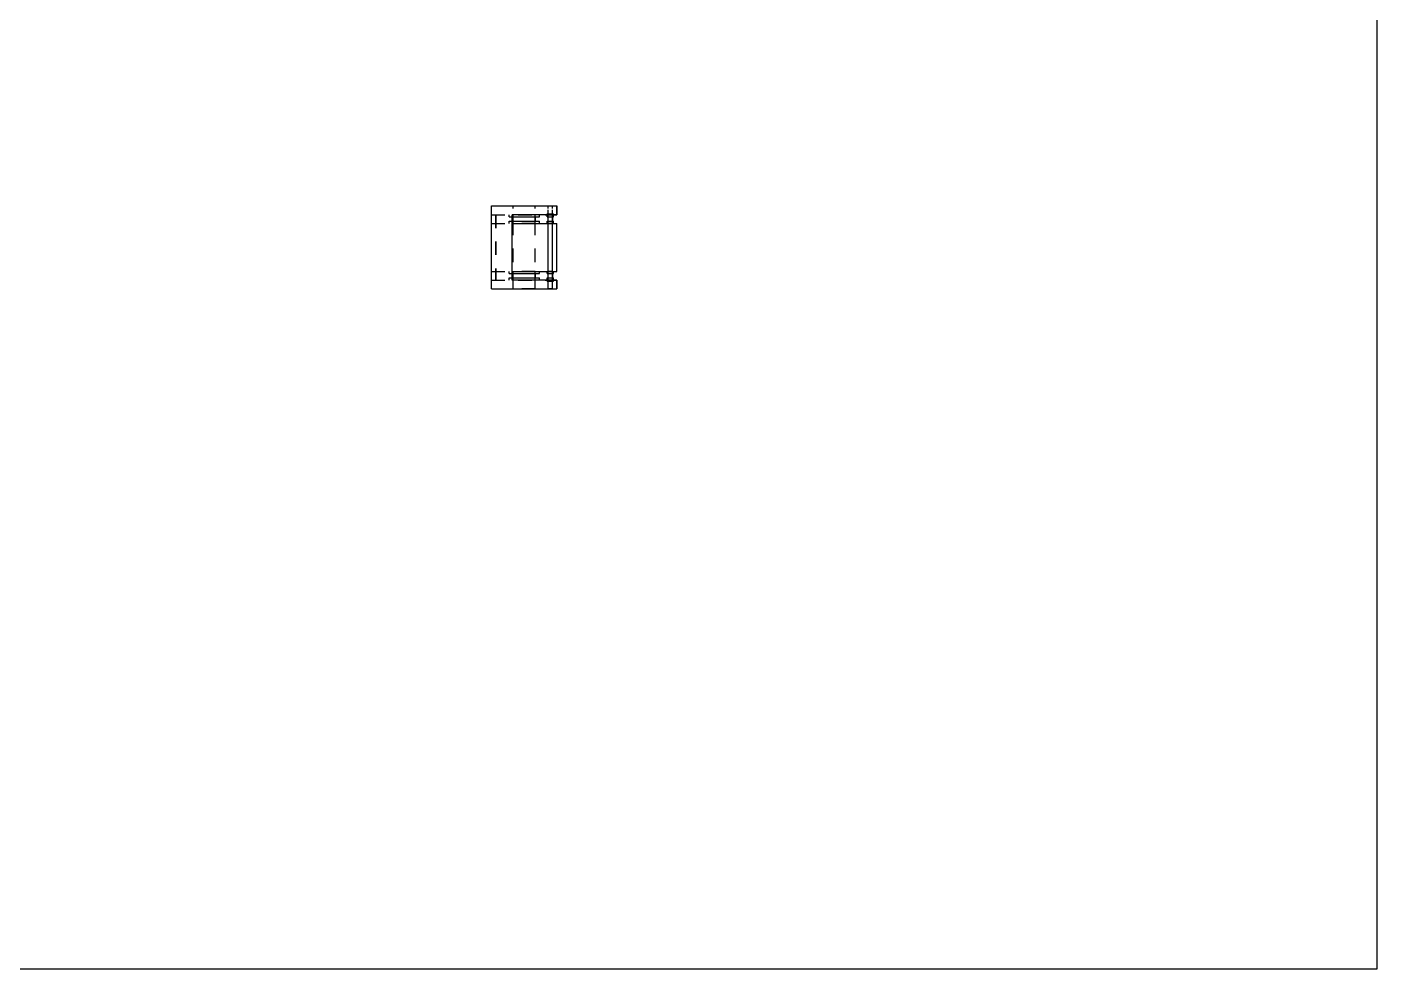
# Model space of a CAD drawing. Header units: inches. Extents: x 0 to 22, y 0 to 17.
# Drawn here: x 9.82 to 22, y 0 to 8.5 of the extents above; entities that cross this region are included whole.
import ezdxf

# ---------------------------------------------------------------- set-up
doc = ezdxf.new("R2010")
doc.units = ezdxf.units.IN
doc.header["$LTSCALE"] = 1.21
doc.header["$MEASUREMENT"] = 0
doc.linetypes.add('HIDDEN', pattern=[0.2, 0.1, -0.1])
doc.layers.get('0').update_dxf_attribs({"linetype": 'CONTINUOUS'})
doc.layers.add('02___PRT_ALL_AXES', color=7, linetype='CONTINUOUS')
doc.layers.add('DEFAULT_2', color=8, linetype='HIDDEN')

msp = doc.modelspace()

# ---------------------------------------------------------------- linework, layer by layer
at = {"color": 7, "linetype": 'Continuous'}
for p, q in [((22, 0), (22, 17)), ((14.008, 6.137), (14.008, 6.885)), ((14.008, 6.885), (14.599, 6.885)), ((14.194, 6.747), (14.441, 6.747)), ((14.51, 6.747), (14.569, 6.747)), ((14.194, 6.236), (14.441, 6.236)), ((14.51, 6.236), (14.569, 6.236)), ((14.008, 6.137), (14.599, 6.137)), ((0, 0), (22, 0))]:
    msp.add_line(p, q, dxfattribs=at)
at = {"layer": '02___PRT_ALL_AXES', "color": 8, "linetype": 'HIDDEN'}
for p, q in [((14.008, 6.806), (14.008, 6.885)), ((14.008, 6.885), (14.599, 6.885)), ((14.205, 6.137), (14.205, 6.885)), ((14.402, 6.137), (14.402, 6.885)), ((14.52, 6.137), (14.52, 6.885)), ((14.52, 6.728), (14.52, 6.885)), ((14.559, 6.137), (14.559, 6.885)), ((14.559, 6.728), (14.559, 6.885)), ((14.008, 6.806), (14.194, 6.806)), ((14.008, 6.295), (14.008, 6.728)), ((14.008, 6.728), (14.194, 6.728)), ((14.044, 6.806), (14.044, 6.216)), ((14.166, 6.787), (14.166, 6.806)), ((14.166, 6.787), (14.194, 6.787)), ((14.166, 6.728), (14.166, 6.747)), ((14.51, 6.806), (14.51, 6.814)), ((14.51, 6.814), (14.569, 6.814)), ((14.561, 6.747), (14.561, 6.787)), ((14.569, 6.787), (14.569, 6.814)), ((14.569, 6.728), (14.569, 6.747)), ((14.008, 6.295), (14.194, 6.295)), ((14.008, 6.137), (14.008, 6.216)), ((14.008, 6.216), (14.194, 6.216)), ((14.166, 6.275), (14.166, 6.295)), ((14.166, 6.275), (14.194, 6.275)), ((14.166, 6.216), (14.166, 6.236)), ((14.51, 6.208), (14.51, 6.216)), ((14.52, 6.137), (14.52, 6.295)), ((14.559, 6.137), (14.559, 6.295)), ((14.561, 6.236), (14.561, 6.275)), ((14.569, 6.275), (14.569, 6.295)), ((14.569, 6.208), (14.569, 6.236)), ((14.402, 6.137), (14.205, 6.137)), ((14.51, 6.208), (14.569, 6.208)), ((14.559, 6.137), (14.52, 6.137))]:
    msp.add_line(p, q, dxfattribs=at)
at = {"layer": '02___PRT_ALL_AXES', "color": 7, "linetype": 'Continuous'}
for p, q in [((14.599, 6.806), (14.599, 6.885)), ((14.194, 6.216), (14.194, 6.806)), ((14.599, 6.806), (14.194, 6.806)), ((14.194, 6.787), (14.441, 6.787)), ((14.194, 6.728), (14.599, 6.728)), ((14.201, 6.747), (14.201, 6.787)), ((14.406, 6.747), (14.406, 6.787)), ((14.441, 6.787), (14.441, 6.806)), ((14.441, 6.728), (14.441, 6.747)), ((14.51, 6.787), (14.51, 6.806)), ((14.51, 6.787), (14.51, 6.806)), ((14.51, 6.787), (14.569, 6.787)), ((14.51, 6.728), (14.51, 6.747)), ((14.51, 6.728), (14.51, 6.747)), ((14.518, 6.747), (14.518, 6.787)), ((14.518, 6.747), (14.518, 6.787)), ((14.52, 6.295), (14.52, 6.728)), ((14.559, 6.295), (14.559, 6.728)), ((14.561, 6.747), (14.561, 6.787)), ((14.569, 6.787), (14.569, 6.806)), ((14.569, 6.728), (14.569, 6.747)), ((14.599, 6.295), (14.599, 6.728)), ((14.194, 6.295), (14.599, 6.295)), ((14.194, 6.275), (14.441, 6.275)), ((14.599, 6.216), (14.194, 6.216)), ((14.201, 6.236), (14.201, 6.275)), ((14.406, 6.236), (14.406, 6.275)), ((14.441, 6.275), (14.441, 6.295)), ((14.441, 6.216), (14.441, 6.236)), ((14.51, 6.275), (14.51, 6.295)), ((14.51, 6.275), (14.51, 6.295)), ((14.51, 6.275), (14.569, 6.275)), ((14.51, 6.216), (14.51, 6.236)), ((14.51, 6.216), (14.51, 6.236)), ((14.518, 6.236), (14.518, 6.275)), ((14.518, 6.236), (14.518, 6.275)), ((14.561, 6.236), (14.561, 6.275)), ((14.569, 6.275), (14.569, 6.295)), ((14.569, 6.216), (14.569, 6.236)), ((14.599, 6.137), (14.599, 6.216))]:
    msp.add_line(p, q, dxfattribs=at)
at = {"layer": 'DEFAULT_2', "color": 8, "linetype": 'HIDDEN'}
for p, q in [((14.599, 6.885), (14.599, 6.806)), ((14.008, 6.806), (14.599, 6.806)), ((14.048, 6.806), (14.048, 6.216)), ((14.166, 6.747), (14.194, 6.747)), ((14.205, 6.728), (14.205, 6.806)), ((14.402, 6.728), (14.205, 6.728)), ((14.402, 6.728), (14.402, 6.806)), ((14.52, 6.728), (14.52, 6.806)), ((14.52, 6.728), (14.52, 6.806)), ((14.559, 6.728), (14.52, 6.728)), ((14.559, 6.728), (14.559, 6.806)), ((14.559, 6.728), (14.559, 6.806)), ((14.008, 6.216), (14.599, 6.216)), ((14.166, 6.236), (14.194, 6.236)), ((14.402, 6.295), (14.205, 6.295)), ((14.205, 6.216), (14.205, 6.295)), ((14.402, 6.216), (14.402, 6.295)), ((14.559, 6.295), (14.52, 6.295)), ((14.52, 6.216), (14.52, 6.295)), ((14.52, 6.216), (14.52, 6.295)), ((14.559, 6.216), (14.559, 6.295)), ((14.559, 6.216), (14.559, 6.295)), ((14.599, 6.216), (14.599, 6.137))]:
    msp.add_line(p, q, dxfattribs=at)

doc.saveas('drawing.dxf')
